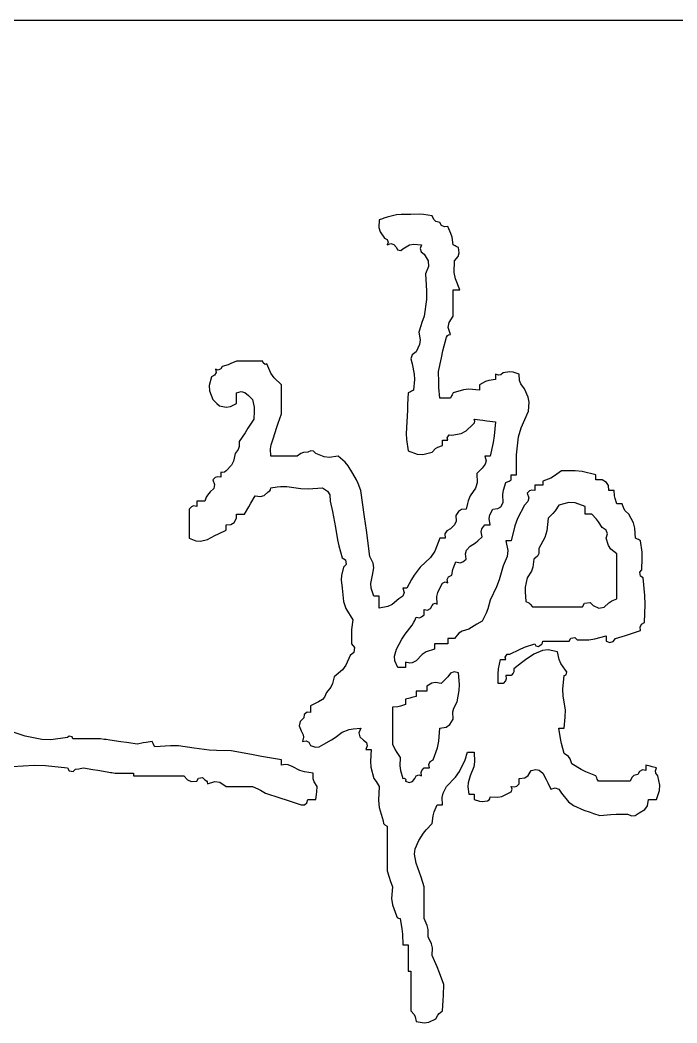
# Model space of a CAD drawing. Extents: x -737978 to 768813, y -372247 to 1140308.
# Drawn here: x -357048.1 to -356734.2, y -328750.2 to -328271.2 of the extents above; entities that cross this region are included whole.
import ezdxf

# ---------------------------------------------------------------- set-up
doc = ezdxf.new("R2010")
doc.units = 0
doc.header["$LTSCALE"] = 1000
doc.header["$MEASUREMENT"] = 0
doc.layers.get('0').update_dxf_attribs({"linetype": 'CONTINUOUS'})
doc.layers.add('PUB_TITLE', color=4, linetype='CONTINUOUS')

# ---------------------------------------------------------------- blocks, each defined once
blk = doc.blocks.new('黄履优')
for p, q in [((1.238931, 0.601629), (1.236931, 0.600962)), ((1.239932, 0.601962), (1.238931, 0.601629)), ((1.241932, 0.602629), (1.239932, 0.601962)), ((1.247807, 0.604022), (1.241932, 0.602629)), ((1.250897, 0.604366), (1.247807, 0.604022)), ((1.256935, 0.604296), (1.250897, 0.604366)), ((1.262275, 0.60452), (1.256935, 0.604296)), ((1.265001, 0.60435), (1.262275, 0.60452)), ((1.270271, 0.603462), (1.265001, 0.60435)), ((1.271333, 0.601085), (1.270271, 0.603462)), ((1.236931, 0.600962), (1.236727, 0.596112)), ((1.236727, 0.596112), (1.23753, 0.593303)), ((1.272742, 0.59991), (1.271333, 0.601085)), ((1.275272, 0.599295), (1.272742, 0.59991)), ((1.276289, 0.597302), (1.275272, 0.599295)), ((1.27807, 0.596412), (1.276289, 0.597302)), ((1.280274, 0.596794), (1.27807, 0.596412)), ((1.282217, 0.592346), (1.280274, 0.596794)), ((1.23753, 0.593303), (1.240265, 0.589293)), ((1.240265, 0.589293), (1.241892, 0.588534)), ((1.282907, 0.589929), (1.282217, 0.592346)), ((1.283608, 0.585125), (1.282907, 0.589929)), ((1.241892, 0.588534), (1.242587, 0.586797)), ((1.242587, 0.586797), (1.241932, 0.585125)), ((1.241932, 0.585125), (1.244223, 0.585928)), ((1.244223, 0.585928), (1.246246, 0.58535)), ((1.246246, 0.58535), (1.247767, 0.583458)), ((1.247767, 0.583458), (1.248542, 0.581945)), ((1.250637, 0.581526), (1.251934, 0.582624)), ((1.251934, 0.582624), (1.256057, 0.58503)), ((1.256057, 0.58503), (1.258856, 0.58563)), ((1.258856, 0.58563), (1.263603, 0.585125)), ((1.263603, 0.585125), (1.2628, 0.582834)), ((1.2628, 0.582834), (1.263379, 0.580811)), ((1.284941, 0.584458), (1.283608, 0.585125)), ((1.285608, 0.584125), (1.284941, 0.584458)), ((1.286942, 0.583458), (1.285608, 0.584125)), ((1.287417, 0.58001), (1.286942, 0.583458)), ((1.248542, 0.581945), (1.250637, 0.581526)), ((1.263379, 0.580811), (1.26527, 0.57929)), ((1.26527, 0.57929), (1.26786, 0.574999)), ((1.284441, 0.575123), (1.286736, 0.57774)), ((1.286736, 0.57774), (1.287417, 0.58001)), ((1.2681, 0.571385), (1.266104, 0.566788)), ((1.26786, 0.574999), (1.2681, 0.571385)), ((1.284343, 0.567668), (1.284441, 0.575123)), ((1.266104, 0.566788), (1.266893, 0.556143)), ((1.285059, 0.563728), (1.284343, 0.567668)), ((1.287775, 0.556786), (1.285059, 0.563728)), ((1.266722, 0.55069), (1.26527, 0.540115)), ((1.266893, 0.556143), (1.266722, 0.55069)), ((1.283608, 0.550118), (1.283608, 0.556786)), ((1.283608, 0.556786), (1.285275, 0.556786)), ((1.285275, 0.556786), (1.286108, 0.556786)), ((1.286108, 0.556786), (1.287775, 0.556786)), ((1.283608, 0.546783), (1.283608, 0.550118)), ((1.283608, 0.540115), (1.283608, 0.546783)), ((1.26527, 0.540115), (1.263937, 0.536115)), ((1.281016, 0.536176), (1.283608, 0.540115)), ((1.26327, 0.534114), (1.261936, 0.530113)), ((1.263937, 0.536115), (1.26327, 0.534114)), ((1.280556, 0.532953), (1.281016, 0.536176)), ((1.281941, 0.528446), (1.280556, 0.532953)), ((1.261936, 0.530113), (1.262877, 0.525156)), ((1.27717, 0.518177), (1.27944, 0.526779)), ((1.27944, 0.526779), (1.280047, 0.527817)), ((1.280047, 0.527817), (1.280749, 0.528285)), ((1.280749, 0.528285), (1.281941, 0.528446)), ((1.262476, 0.522148), (1.260269, 0.517611)), ((1.262877, 0.525156), (1.262476, 0.522148)), ((1.257757, 0.515689), (1.256912, 0.513154)), ((1.256912, 0.513154), (1.257769, 0.510109)), ((1.260269, 0.517611), (1.257757, 0.515689)), ((1.274439, 0.505108), (1.276168, 0.513835)), ((1.276168, 0.513835), (1.27717, 0.518177)), ((1.135247, 0.50612), (1.133576, 0.506775)), ((1.133576, 0.506775), (1.133958, 0.504571)), ((1.136984, 0.506815), (1.135247, 0.50612)), ((1.137743, 0.508442), (1.136984, 0.506815)), ((1.1415, 0.509498), (1.137743, 0.508442)), ((1.143354, 0.510172), (1.1415, 0.509498)), ((1.146912, 0.511776), (1.143354, 0.510172)), ((1.15358, 0.511776), (1.146912, 0.511776)), ((1.156914, 0.511776), (1.15358, 0.511776)), ((1.163582, 0.511776), (1.156914, 0.511776)), ((1.163608, 0.510574), (1.163582, 0.511776)), ((1.164963, 0.50967), (1.163608, 0.510574)), ((1.166082, 0.510109), (1.164963, 0.50967)), ((1.168632, 0.504159), (1.166082, 0.510109)), ((1.257769, 0.510109), (1.259094, 0.503565)), ((1.131075, 0.501774), (1.129707, 0.496263)), ((1.133067, 0.50279), (1.131075, 0.501774)), ((1.133958, 0.504571), (1.133067, 0.50279)), ((1.170609, 0.501284), (1.168632, 0.504159)), ((1.175251, 0.496773), (1.170609, 0.501284)), ((1.259268, 0.500082), (1.258602, 0.493439)), ((1.259094, 0.503565), (1.259268, 0.500082)), ((1.274482, 0.498432), (1.274439, 0.505108)), ((1.31028, 0.500107), (1.306106, 0.499504)), ((1.312219, 0.502847), (1.31028, 0.503441)), ((1.31028, 0.503441), (1.31028, 0.502107)), ((1.31028, 0.502107), (1.31028, 0.50144)), ((1.31028, 0.50144), (1.31028, 0.500107)), ((1.313639, 0.503084), (1.312219, 0.502847)), ((1.315281, 0.504274), (1.313639, 0.503084)), ((1.319245, 0.504913), (1.315281, 0.504274)), ((1.32148, 0.504726), (1.319245, 0.504913)), ((1.325283, 0.503441), (1.32148, 0.504726)), ((1.325525, 0.499546), (1.325283, 0.503441)), ((1.129707, 0.496263), (1.129904, 0.492916)), ((1.175251, 0.489438), (1.175251, 0.496773)), ((1.27465, 0.495085), (1.274482, 0.498432)), ((1.275272, 0.488438), (1.27465, 0.495085)), ((1.293598, 0.493973), (1.29005, 0.493618)), ((1.300278, 0.493439), (1.293598, 0.493973)), ((1.303979, 0.498795), (1.300278, 0.496773)), ((1.300278, 0.496773), (1.300278, 0.495439)), ((1.300278, 0.495439), (1.300278, 0.494772)), ((1.300278, 0.494772), (1.300278, 0.493439)), ((1.306106, 0.499504), (1.303979, 0.498795)), ((1.326301, 0.497413), (1.325525, 0.499546)), ((1.328617, 0.494272), (1.326301, 0.497413)), ((1.331023, 0.489044), (1.328617, 0.494272)), ((1.129904, 0.492916), (1.131909, 0.487604)), ((1.131909, 0.487604), (1.133576, 0.485937)), ((1.146912, 0.491772), (1.149893, 0.49252)), ((1.146912, 0.489105), (1.146912, 0.491772)), ((1.146912, 0.487771), (1.146912, 0.489105)), ((1.146912, 0.485104), (1.146912, 0.487771)), ((1.149893, 0.49252), (1.15203, 0.492046)), ((1.15203, 0.492046), (1.154413, 0.490105)), ((1.154413, 0.490105), (1.155414, 0.489105)), ((1.155414, 0.489105), (1.155914, 0.488604)), ((1.155914, 0.488604), (1.156914, 0.487604)), ((1.156914, 0.487604), (1.157906, 0.482691)), ((1.175251, 0.48577), (1.175251, 0.489438)), ((1.255268, 0.491772), (1.25488, 0.48444)), ((1.256602, 0.492439), (1.255268, 0.491772)), ((1.257269, 0.492772), (1.256602, 0.492439)), ((1.258602, 0.493439), (1.257269, 0.492772)), ((1.27794, 0.488438), (1.275272, 0.488438)), ((1.279273, 0.488438), (1.27794, 0.488438)), ((1.281941, 0.488438), (1.279273, 0.488438)), ((1.282607, 0.489771), (1.281941, 0.488438)), ((1.282941, 0.490438), (1.282607, 0.489771)), ((1.283608, 0.491772), (1.282941, 0.490438)), ((1.29005, 0.493618), (1.283608, 0.491772)), ((1.331589, 0.485839), (1.331023, 0.489044)), ((1.133576, 0.485937), (1.134409, 0.485104)), ((1.134409, 0.485104), (1.136076, 0.483437)), ((1.136076, 0.483437), (1.140405, 0.482738)), ((1.140405, 0.482738), (1.142993, 0.483136)), ((1.142993, 0.483136), (1.146912, 0.485104)), ((1.157906, 0.482691), (1.158079, 0.480103)), ((1.175251, 0.478436), (1.175251, 0.48577)), ((1.25488, 0.48444), (1.254714, 0.480772)), ((1.331118, 0.480103), (1.331589, 0.485839)), ((1.157747, 0.475102), (1.154079, 0.469434)), ((1.158079, 0.480103), (1.157747, 0.475102)), ((1.173065, 0.472499), (1.175251, 0.478436)), ((1.254714, 0.480772), (1.254435, 0.473434)), ((1.297259, 0.473764), (1.296944, 0.475102)), ((1.296944, 0.475102), (1.302278, 0.474435)), ((1.326493, 0.469678), (1.331118, 0.480103)), ((1.154079, 0.469434), (1.152245, 0.4666)), ((1.17025, 0.463432), (1.172063, 0.469493)), ((1.172063, 0.469493), (1.173065, 0.472499)), ((1.254435, 0.473434), (1.253987, 0.466106)), ((1.291761, 0.467686), (1.29611, 0.471767)), ((1.29611, 0.471767), (1.297018, 0.4728)), ((1.297018, 0.4728), (1.297259, 0.473764)), ((1.302278, 0.474435), (1.304945, 0.474101)), ((1.304945, 0.474101), (1.31028, 0.473434)), ((1.31028, 0.473434), (1.309597, 0.464691)), ((1.324924, 0.463926), (1.326493, 0.469678)), ((1.152245, 0.4666), (1.148579, 0.460932)), ((1.168758, 0.458959), (1.17025, 0.463432)), ((1.253987, 0.466106), (1.254157, 0.462355)), ((1.254157, 0.462355), (1.255268, 0.455097)), ((1.279755, 0.46335), (1.281108, 0.465154)), ((1.280274, 0.461765), (1.279755, 0.46335)), ((1.281108, 0.465154), (1.282774, 0.465099)), ((1.282774, 0.465099), (1.288649, 0.46613)), ((1.288649, 0.46613), (1.291761, 0.467686)), ((1.309597, 0.464691), (1.308922, 0.460308)), ((1.323616, 0.452597), (1.324924, 0.463926)), ((1.147977, 0.45596), (1.146078, 0.45343)), ((1.14858, 0.457769), (1.147977, 0.45596)), ((1.148579, 0.460932), (1.14858, 0.457769)), ((1.168403, 0.456475), (1.168758, 0.458959)), ((1.168583, 0.451763), (1.168403, 0.456475)), ((1.270271, 0.454264), (1.272466, 0.456517)), ((1.272466, 0.456517), (1.273953, 0.457446)), ((1.273953, 0.457446), (1.27694, 0.458431)), ((1.27694, 0.460432), (1.27694, 0.461765)), ((1.27694, 0.461765), (1.278273, 0.461765)), ((1.27694, 0.459765), (1.27694, 0.460432)), ((1.27694, 0.458431), (1.27694, 0.459765)), ((1.278273, 0.461765), (1.27894, 0.461765)), ((1.27894, 0.461765), (1.280274, 0.461765)), ((1.308922, 0.460308), (1.306946, 0.451763)), ((1.146078, 0.45343), (1.145055, 0.448615)), ((1.175251, 0.451763), (1.168583, 0.451763)), ((1.178585, 0.451763), (1.175251, 0.451763)), ((1.185253, 0.451763), (1.178585, 0.451763)), ((1.187489, 0.453528), (1.185253, 0.451763)), ((1.189076, 0.454124), (1.187489, 0.453528)), ((1.191921, 0.454264), (1.189076, 0.454124)), ((1.193747, 0.455148), (1.191921, 0.454264)), ((1.195483, 0.454858), (1.193747, 0.455148)), ((1.196922, 0.45343), (1.195483, 0.454858)), ((1.20221, 0.451282), (1.196922, 0.45343)), ((1.205451, 0.450901), (1.20221, 0.451282)), ((1.211092, 0.451763), (1.205451, 0.450901)), ((1.21536, 0.448018), (1.211092, 0.451763)), ((1.255268, 0.455097), (1.260879, 0.452943)), ((1.260879, 0.452943), (1.264456, 0.452744)), ((1.264456, 0.452744), (1.270271, 0.454264)), ((1.304945, 0.451763), (1.303612, 0.451763)), ((1.303612, 0.451763), (1.304361, 0.448782)), ((1.305612, 0.451763), (1.304945, 0.451763)), ((1.306946, 0.451763), (1.305612, 0.451763)), ((1.323616, 0.447596), (1.323616, 0.452597)), ((1.1437, 0.4461), (1.140244, 0.442595)), ((1.145055, 0.448615), (1.1437, 0.4461)), ((1.217274, 0.445756), (1.21536, 0.448018)), ((1.220261, 0.440928), (1.217274, 0.445756)), ((1.301945, 0.444262), (1.300611, 0.442928)), ((1.303886, 0.446645), (1.301945, 0.444262)), ((1.304361, 0.448782), (1.303886, 0.446645)), ((1.323616, 0.445095), (1.323616, 0.447596)), ((1.323616, 0.440094), (1.323616, 0.445095)), ((1.133442, 0.438208), (1.131909, 0.43676)), ((1.131909, 0.43676), (1.133, 0.433887)), ((1.134814, 0.438665), (1.133442, 0.438208)), ((1.13691, 0.438427), (1.134814, 0.438665)), ((1.138248, 0.441446), (1.13691, 0.441761)), ((1.13691, 0.441761), (1.13691, 0.440427)), ((1.13691, 0.440427), (1.13691, 0.439761)), ((1.13691, 0.439761), (1.13691, 0.438427)), ((1.139211, 0.441687), (1.138248, 0.441446)), ((1.140244, 0.442595), (1.139211, 0.441687)), ((1.22271, 0.43683), (1.220261, 0.440928)), ((1.223733, 0.434614), (1.22271, 0.43683)), ((1.299944, 0.442261), (1.298611, 0.440928)), ((1.298611, 0.440928), (1.298761, 0.435022)), ((1.300611, 0.442928), (1.299944, 0.442261)), ((1.318948, 0.436093), (1.320282, 0.43676)), ((1.320282, 0.43876), (1.320282, 0.440094)), ((1.320282, 0.440094), (1.321616, 0.440094)), ((1.320282, 0.438094), (1.320282, 0.43876)), ((1.320282, 0.43676), (1.320282, 0.438094)), ((1.321616, 0.440094), (1.322283, 0.440094)), ((1.322283, 0.440094), (1.323616, 0.440094)), ((1.345273, 0.437935), (1.340286, 0.435926)), ((1.347693, 0.439318), (1.345273, 0.437935)), ((1.351956, 0.442595), (1.347693, 0.439318)), ((1.360682, 0.442621), (1.351956, 0.442595)), ((1.365136, 0.442107), (1.360682, 0.442621)), ((1.373627, 0.440094), (1.365136, 0.442107)), ((1.373627, 0.43876), (1.373627, 0.440094)), ((1.373627, 0.438094), (1.373627, 0.43876)), ((1.373627, 0.43676), (1.373627, 0.438094)), ((1.375294, 0.43676), (1.373627, 0.43676)), ((1.376127, 0.43676), (1.375294, 0.43676)), ((1.377794, 0.43676), (1.376127, 0.43676)), ((1.380486, 0.435133), (1.377794, 0.43676)), ((1.132447, 0.431399), (1.130241, 0.429258)), ((1.133, 0.433887), (1.132447, 0.431399)), ((1.167954, 0.429865), (1.168422, 0.430568)), ((1.168422, 0.430568), (1.168583, 0.431759)), ((1.168583, 0.431759), (1.172527, 0.43251)), ((1.172527, 0.43251), (1.174571, 0.43268)), ((1.174571, 0.43268), (1.178585, 0.432592)), ((1.178585, 0.432592), (1.1875, 0.4313)), ((1.1875, 0.4313), (1.192104, 0.431129)), ((1.192104, 0.431129), (1.20109, 0.431759)), ((1.20109, 0.431759), (1.204335, 0.429617)), ((1.225262, 0.430092), (1.223733, 0.434614)), ((1.297767, 0.431642), (1.294443, 0.426758)), ((1.298761, 0.435022), (1.297767, 0.431642)), ((1.315391, 0.430294), (1.316948, 0.435093)), ((1.316948, 0.435093), (1.318282, 0.43576)), ((1.318282, 0.43576), (1.318948, 0.436093)), ((1.337286, 0.433426), (1.335285, 0.433426)), ((1.335285, 0.433426), (1.335285, 0.432092)), ((1.335285, 0.432092), (1.335285, 0.431426)), ((1.335285, 0.431426), (1.335285, 0.430092)), ((1.338286, 0.433426), (1.337286, 0.433426)), ((1.340286, 0.433426), (1.338286, 0.433426)), ((1.340286, 0.435926), (1.340286, 0.434926)), ((1.340286, 0.434926), (1.340286, 0.434426)), ((1.340286, 0.434426), (1.340286, 0.433426)), ((1.381679, 0.433224), (1.380486, 0.435133)), ((1.381962, 0.430092), (1.381679, 0.433224)), ((1.127798, 0.42596), (1.126907, 0.423424)), ((1.128508, 0.427204), (1.127798, 0.42596)), ((1.130241, 0.429258), (1.128508, 0.427204)), ((1.155914, 0.42209), (1.158581, 0.426758)), ((1.158581, 0.426758), (1.162029, 0.426283)), ((1.162029, 0.426283), (1.164299, 0.426963)), ((1.164299, 0.426963), (1.166916, 0.429258)), ((1.166916, 0.429258), (1.167954, 0.429865)), ((1.204335, 0.429617), (1.205729, 0.427295)), ((1.205729, 0.427295), (1.206091, 0.423424)), ((1.227713, 0.413439), (1.225262, 0.430092)), ((1.294443, 0.426758), (1.293094, 0.423549)), ((1.315036, 0.42763), (1.315391, 0.430294)), ((1.315281, 0.42259), (1.315036, 0.42763)), ((1.331818, 0.429872), (1.330284, 0.428425)), ((1.330284, 0.428425), (1.331376, 0.425551)), ((1.331376, 0.425551), (1.330823, 0.423064)), ((1.33319, 0.43033), (1.331818, 0.429872)), ((1.335285, 0.430092), (1.33319, 0.43033)), ((1.383296, 0.430092), (1.381962, 0.430092)), ((1.383962, 0.430092), (1.383296, 0.430092)), ((1.385296, 0.430092), (1.383962, 0.430092)), ((1.385564, 0.426702), (1.385296, 0.430092)), ((1.385907, 0.424989), (1.385564, 0.426702)), ((1.386963, 0.421757), (1.385907, 0.424989)), ((1.118439, 0.41987), (1.116905, 0.418423)), ((1.116905, 0.418423), (1.116905, 0.411088)), ((1.119811, 0.420328), (1.118439, 0.41987)), ((1.121906, 0.42009), (1.119811, 0.420328)), ((1.123907, 0.423424), (1.121906, 0.423424)), ((1.121906, 0.423424), (1.121906, 0.42209)), ((1.121906, 0.42209), (1.121906, 0.421423)), ((1.121906, 0.421423), (1.121906, 0.42009)), ((1.124907, 0.423424), (1.123907, 0.423424)), ((1.126907, 0.423424), (1.124907, 0.423424)), ((1.151913, 0.415089), (1.15458, 0.419756)), ((1.15458, 0.419756), (1.155914, 0.42209)), ((1.206091, 0.423424), (1.207425, 0.416756)), ((1.28881, 0.41814), (1.286902, 0.416947)), ((1.291943, 0.418423), (1.28881, 0.41814)), ((1.292582, 0.421844), (1.291943, 0.418423)), ((1.293094, 0.423549), (1.292582, 0.421844)), ((1.306728, 0.414831), (1.308613, 0.418423)), ((1.308613, 0.418423), (1.311746, 0.418706)), ((1.311746, 0.418706), (1.313654, 0.419898)), ((1.313654, 0.419898), (1.315281, 0.42259)), ((1.328617, 0.420923), (1.324238, 0.412381)), ((1.330823, 0.423064), (1.328617, 0.420923)), ((1.350289, 0.420923), (1.347994, 0.417323)), ((1.35675, 0.422605), (1.350289, 0.420923)), ((1.360697, 0.422407), (1.35675, 0.422605)), ((1.366959, 0.42009), (1.360697, 0.422407)), ((1.366959, 0.418089), (1.366959, 0.42009)), ((1.366959, 0.417089), (1.366959, 0.418089)), ((1.388297, 0.421757), (1.386963, 0.421757)), ((1.388963, 0.421757), (1.388297, 0.421757)), ((1.390297, 0.421757), (1.388963, 0.421757)), ((1.391283, 0.41877), (1.390297, 0.421757)), ((1.392212, 0.417284), (1.391283, 0.41877)), ((1.145285, 0.409896), (1.146912, 0.412588)), ((1.146912, 0.414088), (1.146912, 0.415089)), ((1.146912, 0.415089), (1.148912, 0.415089)), ((1.146912, 0.413588), (1.146912, 0.414088)), ((1.146912, 0.412588), (1.146912, 0.413588)), ((1.148912, 0.415089), (1.149912, 0.415089)), ((1.149912, 0.415089), (1.151913, 0.415089)), ((1.207425, 0.416756), (1.208091, 0.413422)), ((1.208091, 0.413422), (1.209425, 0.406754)), ((1.22888, 0.405103), (1.227713, 0.413439)), ((1.286902, 0.416947), (1.285275, 0.414255)), ((1.285275, 0.414255), (1.285492, 0.410671)), ((1.306328, 0.412429), (1.306728, 0.414831)), ((1.306946, 0.408421), (1.306328, 0.412429)), ((1.324238, 0.412381), (1.322524, 0.407752)), ((1.34362, 0.412588), (1.342824, 0.404612)), ((1.346629, 0.415617), (1.34362, 0.412588)), ((1.347994, 0.417323), (1.346629, 0.415617)), ((1.366959, 0.415089), (1.366959, 0.417089)), ((1.368626, 0.415089), (1.366959, 0.415089)), ((1.369459, 0.415089), (1.368626, 0.415089)), ((1.371126, 0.415089), (1.369459, 0.415089)), ((1.374034, 0.411962), (1.371126, 0.415089)), ((1.375382, 0.410277), (1.374034, 0.411962)), ((1.394465, 0.415089), (1.392212, 0.417284)), ((1.397426, 0.409609), (1.394465, 0.415089)), ((1.116905, 0.411088), (1.116905, 0.40742)), ((1.116905, 0.40742), (1.116905, 0.400085)), ((1.135553, 0.402799), (1.140244, 0.405087)), ((1.140244, 0.408421), (1.143376, 0.408703)), ((1.140244, 0.407087), (1.140244, 0.408421)), ((1.140244, 0.40642), (1.140244, 0.407087)), ((1.140244, 0.405087), (1.140244, 0.40642)), ((1.143376, 0.408703), (1.145285, 0.409896)), ((1.209425, 0.406754), (1.210628, 0.398999)), ((1.231096, 0.388416), (1.22888, 0.405103)), ((1.281941, 0.40592), (1.27954, 0.40471)), ((1.28457, 0.408366), (1.281941, 0.40592)), ((1.285492, 0.410671), (1.28457, 0.408366)), ((1.301286, 0.403921), (1.301743, 0.40598)), ((1.301743, 0.40598), (1.303612, 0.408421)), ((1.303612, 0.408421), (1.304945, 0.408421)), ((1.304945, 0.408421), (1.305612, 0.408421)), ((1.305612, 0.408421), (1.306946, 0.408421)), ((1.322524, 0.407752), (1.320282, 0.398418)), ((1.377794, 0.406754), (1.375382, 0.410277)), ((1.380135, 0.40513), (1.377794, 0.406754)), ((1.380991, 0.402848), (1.380135, 0.40513)), ((1.398343, 0.406307), (1.397426, 0.409609)), ((1.398632, 0.400085), (1.398343, 0.406307)), ((1.116905, 0.400085), (1.121223, 0.39828)), ((1.124044, 0.398078), (1.128574, 0.399252)), ((1.128574, 0.399252), (1.133219, 0.401631)), ((1.133219, 0.401631), (1.135553, 0.402799)), ((1.210628, 0.398999), (1.211468, 0.395137)), ((1.275272, 0.400085), (1.27205, 0.391813)), ((1.276606, 0.400085), (1.275272, 0.400085)), ((1.277273, 0.400085), (1.276606, 0.400085)), ((1.278607, 0.400085), (1.277273, 0.400085)), ((1.27954, 0.40471), (1.278431, 0.402768)), ((1.278431, 0.402768), (1.278607, 0.400085)), ((1.299171, 0.398319), (1.301945, 0.400919)), ((1.301945, 0.400919), (1.301286, 0.403921)), ((1.341568, 0.400485), (1.337786, 0.393417)), ((1.342824, 0.404612), (1.341568, 0.400485)), ((1.380295, 0.400085), (1.380991, 0.402848)), ((1.38164, 0.395469), (1.380295, 0.400085)), ((1.399966, 0.399419), (1.398632, 0.400085)), ((1.400633, 0.399085), (1.399966, 0.399419)), ((1.401966, 0.398418), (1.400633, 0.399085)), ((1.121223, 0.39828), (1.124044, 0.398078)), ((1.211468, 0.395137), (1.213593, 0.387583)), ((1.291467, 0.390198), (1.292148, 0.392467)), ((1.292148, 0.392467), (1.294443, 0.395084)), ((1.294443, 0.395084), (1.297646, 0.397133)), ((1.297646, 0.397133), (1.299171, 0.398319)), ((1.318282, 0.398418), (1.316948, 0.398418)), ((1.316948, 0.398418), (1.318104, 0.392154)), ((1.318948, 0.398418), (1.318282, 0.398418)), ((1.320282, 0.398418), (1.318948, 0.398418)), ((1.337786, 0.393417), (1.337708, 0.390436)), ((1.383219, 0.393101), (1.38164, 0.395469)), ((1.386963, 0.390083), (1.383219, 0.393101)), ((1.40285, 0.391129), (1.401966, 0.398418)), ((1.213593, 0.387583), (1.215661, 0.386451)), ((1.215661, 0.386451), (1.216095, 0.383414)), ((1.233174, 0.384184), (1.231096, 0.388416)), ((1.269293, 0.387769), (1.26277, 0.381748)), ((1.27205, 0.391813), (1.269293, 0.387769)), ((1.289811, 0.385013), (1.291943, 0.386749)), ((1.291943, 0.386749), (1.291467, 0.390198)), ((1.317716, 0.388468), (1.315281, 0.382582)), ((1.318104, 0.392154), (1.317716, 0.388468)), ((1.334452, 0.386749), (1.333949, 0.381818)), ((1.33679, 0.388601), (1.334452, 0.386749)), ((1.337708, 0.390436), (1.33679, 0.388601)), ((1.386963, 0.378748), (1.386963, 0.390083)), ((1.4028, 0.380081), (1.403018, 0.38742)), ((1.403018, 0.38742), (1.40285, 0.391129)), ((1.214426, 0.381748), (1.213131, 0.376563)), ((1.216095, 0.383414), (1.214426, 0.381748)), ((1.232763, 0.376747), (1.233573, 0.381392)), ((1.233573, 0.381392), (1.233174, 0.384184)), ((1.26277, 0.381748), (1.259045, 0.376679)), ((1.282774, 0.376747), (1.283476, 0.380156)), ((1.283476, 0.380156), (1.283984, 0.38185)), ((1.283984, 0.38185), (1.285275, 0.385082)), ((1.285275, 0.385082), (1.287972, 0.384553)), ((1.287972, 0.384553), (1.289811, 0.385013)), ((1.315281, 0.382582), (1.312728, 0.373652)), ((1.333949, 0.381818), (1.333019, 0.379214)), ((1.401418, 0.378596), (1.4028, 0.380081)), ((1.213131, 0.376563), (1.212954, 0.373719)), ((1.212954, 0.373719), (1.213593, 0.368412)), ((1.231661, 0.371517), (1.232763, 0.376747)), ((1.257359, 0.373982), (1.254435, 0.368412)), ((1.259045, 0.376679), (1.257359, 0.373982)), ((1.279891, 0.37395), (1.280782, 0.375731)), ((1.280274, 0.371746), (1.279891, 0.37395)), ((1.280782, 0.375731), (1.282774, 0.376747)), ((1.312728, 0.373652), (1.311034, 0.36925)), ((1.330284, 0.37508), (1.329151, 0.369177)), ((1.333019, 0.379214), (1.330284, 0.37508)), ((1.386963, 0.37308), (1.386963, 0.378748)), ((1.401845, 0.376037), (1.401418, 0.378596)), ((1.403633, 0.37508), (1.401845, 0.376037)), ((1.404642, 0.363784), (1.403633, 0.37508)), ((1.213593, 0.368412), (1.214407, 0.360017)), ((1.231852, 0.368463), (1.231661, 0.371517)), ((1.233597, 0.363411), (1.231852, 0.368463)), ((1.252934, 0.368412), (1.251934, 0.368412)), ((1.251934, 0.368412), (1.25263, 0.36565)), ((1.253434, 0.368412), (1.252934, 0.368412)), ((1.254435, 0.368412), (1.253434, 0.368412)), ((1.273949, 0.365821), (1.276106, 0.370079)), ((1.276106, 0.370079), (1.276865, 0.371706)), ((1.276865, 0.371706), (1.278602, 0.372401)), ((1.278602, 0.372401), (1.280274, 0.371746)), ((1.311034, 0.36925), (1.306946, 0.36091)), ((1.329151, 0.369177), (1.328978, 0.366069)), ((1.386963, 0.361744), (1.386963, 0.37308)), ((1.234931, 0.363411), (1.233597, 0.363411)), ((1.235597, 0.363411), (1.234931, 0.363411)), ((1.236931, 0.363411), (1.235597, 0.363411)), ((1.236931, 0.36041), (1.236931, 0.363411)), ((1.249434, 0.361744), (1.245192, 0.358213)), ((1.251774, 0.363368), (1.249434, 0.361744)), ((1.25263, 0.36565), (1.251774, 0.363368)), ((1.273383, 0.363178), (1.273949, 0.365821)), ((1.273605, 0.35841), (1.273383, 0.363178)), ((1.306946, 0.36091), (1.305587, 0.355378)), ((1.328978, 0.366069), (1.329451, 0.360077)), ((1.383884, 0.360388), (1.384895, 0.360893)), ((1.384895, 0.360893), (1.386963, 0.361744)), ((1.40481, 0.358076), (1.404642, 0.363784)), ((1.214407, 0.360017), (1.215875, 0.355613)), ((1.215875, 0.355613), (1.220261, 0.348408)), ((1.236931, 0.35891), (1.236931, 0.36041)), ((1.236931, 0.355909), (1.236931, 0.35891)), ((1.242362, 0.356892), (1.236931, 0.355909)), ((1.245192, 0.358213), (1.242362, 0.356892)), ((1.26527, 0.353742), (1.26527, 0.355076)), ((1.26527, 0.355076), (1.267474, 0.354693)), ((1.267474, 0.354693), (1.269255, 0.355584)), ((1.269255, 0.355584), (1.270271, 0.357576)), ((1.270271, 0.357576), (1.271147, 0.358636)), ((1.271147, 0.358636), (1.272334, 0.358933)), ((1.272334, 0.358933), (1.273605, 0.35841)), ((1.305587, 0.355378), (1.304559, 0.352636)), ((1.329451, 0.360077), (1.331387, 0.359178)), ((1.331387, 0.359178), (1.332316, 0.358434)), ((1.332316, 0.358434), (1.333618, 0.356743)), ((1.333618, 0.356743), (1.346288, 0.356743)), ((1.346288, 0.356743), (1.352622, 0.356743)), ((1.352622, 0.356743), (1.365292, 0.356743)), ((1.365292, 0.356743), (1.366632, 0.359073)), ((1.366632, 0.359073), (1.370087, 0.359505)), ((1.370087, 0.359505), (1.37196, 0.357576)), ((1.37196, 0.357576), (1.375652, 0.355898)), ((1.375652, 0.355898), (1.379013, 0.356458)), ((1.379013, 0.356458), (1.381962, 0.359243)), ((1.381962, 0.359243), (1.383884, 0.360388)), ((1.404467, 0.346741), (1.40481, 0.358076)), ((1.220261, 0.348408), (1.219556, 0.342439)), ((1.259389, 0.348019), (1.260269, 0.350075)), ((1.260269, 0.350075), (1.262364, 0.349837)), ((1.262364, 0.349837), (1.263737, 0.350294)), ((1.263737, 0.350294), (1.26527, 0.351742)), ((1.26527, 0.353075), (1.26527, 0.353742)), ((1.26527, 0.351742), (1.26527, 0.353075)), ((1.304559, 0.352636), (1.301945, 0.347574)), ((1.219556, 0.342439), (1.219388, 0.339415)), ((1.253333, 0.339386), (1.257769, 0.345074)), ((1.257769, 0.345074), (1.258885, 0.347012)), ((1.258885, 0.347012), (1.259389, 0.348019)), ((1.29361, 0.342573), (1.289411, 0.341447)), ((1.296849, 0.344723), (1.29361, 0.342573)), ((1.298523, 0.345728), (1.296849, 0.344723)), ((1.301945, 0.347574), (1.298523, 0.345728)), ((1.395644, 0.339701), (1.401966, 0.34174)), ((1.401584, 0.343943), (1.402474, 0.345725)), ((1.401966, 0.34174), (1.401584, 0.343943)), ((1.402474, 0.345725), (1.404467, 0.346741)), ((1.219388, 0.339415), (1.219427, 0.333405)), ((1.247767, 0.330071), (1.25131, 0.336353)), ((1.25131, 0.336353), (1.253333, 0.339386)), ((1.281941, 0.336739), (1.280274, 0.336739)), ((1.280274, 0.336739), (1.280274, 0.335405)), ((1.282774, 0.336739), (1.281941, 0.336739)), ((1.284441, 0.336739), (1.282774, 0.336739)), ((1.28724, 0.340065), (1.284441, 0.336739)), ((1.289411, 0.341447), (1.28724, 0.340065)), ((1.356957, 0.335072), (1.357913, 0.33686)), ((1.357913, 0.33686), (1.360473, 0.337286)), ((1.360473, 0.337286), (1.361958, 0.335905)), ((1.361958, 0.335905), (1.36936, 0.335912)), ((1.36936, 0.335912), (1.373161, 0.33643)), ((1.373161, 0.33643), (1.380295, 0.338406)), ((1.380295, 0.338406), (1.380295, 0.337072)), ((1.380295, 0.337072), (1.380295, 0.336405)), ((1.380295, 0.336405), (1.380295, 0.335072)), ((1.384609, 0.334847), (1.38613, 0.336739)), ((1.38613, 0.336739), (1.392476, 0.338701)), ((1.392476, 0.338701), (1.395644, 0.339701)), ((1.219427, 0.333405), (1.221278, 0.331019)), ((1.221278, 0.331019), (1.220923, 0.327824)), ((1.246593, 0.325541), (1.247767, 0.330071)), ((1.271938, 0.330071), (1.26669, 0.32827)), ((1.275272, 0.333405), (1.271938, 0.333405)), ((1.271938, 0.333405), (1.271938, 0.332071)), ((1.271938, 0.332071), (1.271938, 0.331404)), ((1.271938, 0.331404), (1.271938, 0.330071)), ((1.27694, 0.333405), (1.275272, 0.333405)), ((1.280274, 0.333405), (1.27694, 0.333405)), ((1.280274, 0.335405), (1.280274, 0.334738)), ((1.280274, 0.334738), (1.280274, 0.333405)), ((1.319449, 0.326736), (1.325564, 0.329874)), ((1.325564, 0.329874), (1.328767, 0.331223)), ((1.328767, 0.331223), (1.335285, 0.333405)), ((1.335285, 0.333405), (1.335762, 0.332115)), ((1.335762, 0.332115), (1.337592, 0.331658)), ((1.337592, 0.331658), (1.338619, 0.332571)), ((1.338619, 0.332571), (1.339657, 0.333178)), ((1.339657, 0.333178), (1.340126, 0.33388)), ((1.343511, 0.329466), (1.340018, 0.329078)), ((1.340126, 0.33388), (1.340286, 0.335072)), ((1.340286, 0.335072), (1.346954, 0.335072)), ((1.349455, 0.328404), (1.343511, 0.329466)), ((1.346954, 0.335072), (1.350289, 0.335072)), ((1.350289, 0.335072), (1.356957, 0.335072)), ((1.380295, 0.335072), (1.382586, 0.334269)), ((1.382586, 0.334269), (1.384609, 0.334847)), ((1.218594, 0.325903), (1.215876, 0.319814)), ((1.220923, 0.327824), (1.218594, 0.325903)), ((1.246795, 0.322719), (1.246593, 0.325541)), ((1.264087, 0.326596), (1.260269, 0.322569)), ((1.26669, 0.32827), (1.264087, 0.326596)), ((1.312313, 0.317506), (1.313614, 0.323402)), ((1.313614, 0.323402), (1.314948, 0.323402)), ((1.314948, 0.323402), (1.315614, 0.323402)), ((1.315614, 0.323402), (1.316948, 0.323402)), ((1.316429, 0.324987), (1.317782, 0.326791)), ((1.316948, 0.323402), (1.316429, 0.324987)), ((1.317782, 0.326791), (1.319449, 0.326736)), ((1.329337, 0.323229), (1.326832, 0.321391)), ((1.334452, 0.326736), (1.329337, 0.323229)), ((1.340018, 0.329078), (1.334452, 0.326736)), ((1.350444, 0.323422), (1.349455, 0.328404)), ((1.351531, 0.320885), (1.350444, 0.323422)), ((1.213676, 0.31688), (1.208592, 0.312567)), ((1.215876, 0.319814), (1.213676, 0.31688)), ((1.2486, 0.318401), (1.246795, 0.322719)), ((1.250601, 0.318401), (1.2486, 0.318401)), ((1.251601, 0.318401), (1.250601, 0.318401)), ((1.253601, 0.318401), (1.251601, 0.318401)), ((1.256236, 0.321205), (1.253601, 0.321735)), ((1.253601, 0.321735), (1.253601, 0.320402)), ((1.253601, 0.320402), (1.253601, 0.319735)), ((1.253601, 0.319735), (1.253601, 0.318401)), ((1.257846, 0.321406), (1.256236, 0.321205)), ((1.260269, 0.322569), (1.257846, 0.321406)), ((1.311972, 0.314437), (1.312313, 0.317506)), ((1.321949, 0.317568), (1.321833, 0.315776)), ((1.326832, 0.321391), (1.321949, 0.317568)), ((1.354456, 0.316734), (1.351531, 0.320885)), ((1.355369, 0.315707), (1.354456, 0.316734)), ((1.208592, 0.312567), (1.207411, 0.308252)), ((1.278607, 0.3109), (1.277773, 0.310066)), ((1.280274, 0.312567), (1.278607, 0.3109)), ((1.281897, 0.314907), (1.280274, 0.312567)), ((1.284179, 0.315763), (1.281897, 0.314907)), ((1.286942, 0.315067), (1.284179, 0.315763)), ((1.287601, 0.307755), (1.286942, 0.315067)), ((1.311947, 0.308399), (1.311972, 0.314437)), ((1.317186, 0.311305), (1.316729, 0.309933)), ((1.318282, 0.3134), (1.316948, 0.3134)), ((1.316948, 0.3134), (1.317186, 0.311305)), ((1.318948, 0.3134), (1.318282, 0.3134)), ((1.320282, 0.3134), (1.318948, 0.3134)), ((1.321434, 0.314778), (1.320282, 0.3134)), ((1.321833, 0.315776), (1.321434, 0.314778)), ((1.35293, 0.304753), (1.353623, 0.3134)), ((1.353623, 0.3134), (1.354912, 0.313877)), ((1.354912, 0.313877), (1.355369, 0.315707)), ((1.206334, 0.306097), (1.203591, 0.302565)), ((1.207411, 0.308252), (1.206334, 0.306097)), ((1.270202, 0.308531), (1.266937, 0.306732)), ((1.266937, 0.306732), (1.266937, 0.305399)), ((1.266937, 0.305399), (1.266937, 0.304732)), ((1.266937, 0.304732), (1.266937, 0.303398)), ((1.272417, 0.308934), (1.270202, 0.308531)), ((1.276106, 0.308399), (1.272417, 0.308934)), ((1.277773, 0.310066), (1.276106, 0.308399)), ((1.286108, 0.29673), (1.287428, 0.303953)), ((1.287428, 0.303953), (1.287601, 0.307755)), ((1.313281, 0.308399), (1.311947, 0.308399)), ((1.313947, 0.308399), (1.313281, 0.308399)), ((1.315281, 0.308399), (1.313947, 0.308399)), ((1.316729, 0.309933), (1.315281, 0.308399)), ((1.353101, 0.300297), (1.35293, 0.304753)), ((1.201216, 0.298327), (1.198589, 0.29673)), ((1.202414, 0.299725), (1.201216, 0.298327)), ((1.203591, 0.302565), (1.202414, 0.299725)), ((1.256268, 0.299064), (1.253601, 0.298397)), ((1.253601, 0.298397), (1.253601, 0.297063)), ((1.257602, 0.299397), (1.256268, 0.299064)), ((1.260269, 0.300064), (1.257602, 0.299397)), ((1.262937, 0.303398), (1.260269, 0.303398)), ((1.260269, 0.303398), (1.260269, 0.302065)), ((1.260269, 0.302065), (1.260269, 0.301398)), ((1.260269, 0.301398), (1.260269, 0.300064)), ((1.26427, 0.303398), (1.262937, 0.303398)), ((1.266937, 0.303398), (1.26427, 0.303398)), ((1.354456, 0.291729), (1.353101, 0.300297)), ((1.195589, 0.29523), (1.193588, 0.29423)), ((1.193588, 0.29423), (1.193588, 0.292563)), ((1.193588, 0.292563), (1.193588, 0.291729)), ((1.193588, 0.291729), (1.193588, 0.290062)), ((1.196589, 0.29573), (1.195589, 0.29523)), ((1.198589, 0.29673), (1.196589, 0.29573)), ((1.248656, 0.293664), (1.245266, 0.293396)), ((1.245266, 0.293396), (1.245266, 0.284061)), ((1.250369, 0.294007), (1.248656, 0.293664)), ((1.253601, 0.295063), (1.250369, 0.294007)), ((1.253601, 0.297063), (1.253601, 0.296397)), ((1.253601, 0.296397), (1.253601, 0.295063)), ((1.283485, 0.290341), (1.28405, 0.292787)), ((1.28405, 0.292787), (1.286108, 0.29673)), ((1.354344, 0.287051), (1.354456, 0.291729)), ((1.189421, 0.286728), (1.186989, 0.284351)), ((1.189641, 0.288851), (1.189421, 0.286728)), ((1.191468, 0.290313), (1.189641, 0.288851)), ((1.193588, 0.290062), (1.191468, 0.290313)), ((1.281589, 0.282361), (1.283608, 0.285894)), ((1.283608, 0.285894), (1.283485, 0.290341)), ((1.354176, 0.284707), (1.354344, 0.287051)), ((1.186989, 0.284351), (1.186424, 0.281522)), ((1.186424, 0.281522), (1.187754, 0.278393)), ((1.213593, 0.277559), (1.21806, 0.27924)), ((1.21806, 0.27924), (1.220497, 0.279763)), ((1.220497, 0.279763), (1.225262, 0.28006)), ((1.225262, 0.28006), (1.22417, 0.277186)), ((1.245266, 0.284061), (1.245266, 0.279393)), ((1.245266, 0.279393), (1.245266, 0.270058)), ((1.274575, 0.271916), (1.275272, 0.28006)), ((1.275272, 0.28006), (1.279284, 0.280748)), ((1.279284, 0.280748), (1.281589, 0.282361)), ((1.351428, 0.273687), (1.350289, 0.28006)), ((1.350289, 0.28006), (1.351622, 0.28006)), ((1.351622, 0.28006), (1.352289, 0.28006)), ((1.352289, 0.28006), (1.353623, 0.28006)), ((1.353623, 0.28006), (1.354176, 0.284707)), ((1.01355, 0.275059), (1.003954, 0.278335)), ((1.024014, 0.272953), (1.01355, 0.275059)), ((1.029647, 0.272777), (1.024014, 0.272953)), ((1.040222, 0.274225), (1.029647, 0.272777)), ((1.04125, 0.275138), (1.040222, 0.274225)), ((1.043079, 0.274681), (1.04125, 0.275138)), ((1.043556, 0.273392), (1.043079, 0.274681)), ((1.050558, 0.273392), (1.043556, 0.273392)), ((1.054059, 0.273392), (1.050558, 0.273392)), ((1.06106, 0.273392), (1.054059, 0.273392)), ((1.063394, 0.273058), (1.06106, 0.273392)), ((1.064561, 0.272892), (1.063394, 0.273058)), ((1.066895, 0.272558), (1.064561, 0.272892)), ((1.073896, 0.271558), (1.066895, 0.272558)), ((1.187754, 0.278393), (1.188917, 0.275969)), ((1.189118, 0.27436), (1.188587, 0.271725)), ((1.188917, 0.275969), (1.189118, 0.27436)), ((1.201923, 0.270058), (1.206761, 0.272777)), ((1.206761, 0.272777), (1.209111, 0.274288)), ((1.209111, 0.274288), (1.213593, 0.277559)), ((1.22417, 0.277186), (1.224723, 0.274699)), ((1.224723, 0.274699), (1.226929, 0.272558)), ((1.226929, 0.272558), (1.228821, 0.271038)), ((1.352096, 0.270514), (1.351428, 0.273687)), ((1.077397, 0.271058), (1.073896, 0.271558)), ((1.084398, 0.270058), (1.077397, 0.271058)), ((1.088044, 0.270836), (1.084398, 0.270058)), ((1.089881, 0.27117), (1.088044, 0.270836)), ((1.093567, 0.271725), (1.089881, 0.27117)), ((1.094234, 0.270391), (1.093567, 0.271725)), ((1.094567, 0.269724), (1.094234, 0.270391)), ((1.095234, 0.268391), (1.094567, 0.269724)), ((1.105217, 0.26909), (1.095234, 0.268391)), ((1.110325, 0.26892), (1.105217, 0.26909)), ((1.120239, 0.267557), (1.110325, 0.26892)), ((1.129516, 0.266318), (1.120239, 0.267557)), ((1.134219, 0.265982), (1.129516, 0.266318)), ((1.143578, 0.26589), (1.134219, 0.265982)), ((1.156231, 0.263472), (1.143578, 0.26589)), ((1.188587, 0.271725), (1.190791, 0.272107)), ((1.190791, 0.272107), (1.192572, 0.271217)), ((1.192572, 0.271217), (1.193588, 0.269224)), ((1.193588, 0.269224), (1.196755, 0.268129)), ((1.196755, 0.268129), (1.199036, 0.268357)), ((1.199036, 0.268357), (1.201923, 0.270058)), ((1.229399, 0.269014), (1.228596, 0.266724)), ((1.228596, 0.266724), (1.229929, 0.266724)), ((1.228821, 0.271038), (1.229399, 0.269014)), ((1.229929, 0.266724), (1.230596, 0.266724)), ((1.230596, 0.266724), (1.23193, 0.266724)), ((1.23193, 0.266724), (1.231365, 0.25938)), ((1.245266, 0.270058), (1.246961, 0.266558)), ((1.246961, 0.266558), (1.247977, 0.264865)), ((1.271105, 0.260056), (1.273717, 0.2678)), ((1.273717, 0.2678), (1.274575, 0.271916)), ((1.353623, 0.264223), (1.352096, 0.270514)), ((1.162566, 0.262304), (1.156231, 0.263472)), ((1.175251, 0.260056), (1.162566, 0.262304)), ((1.175251, 0.258722), (1.175251, 0.260056)), ((1.247977, 0.264865), (1.250267, 0.261723)), ((1.250267, 0.261723), (1.24996, 0.256355)), ((1.269113, 0.259039), (1.271105, 0.260056)), ((1.287603, 0.25271), (1.291109, 0.260056)), ((1.291109, 0.260056), (1.291776, 0.262056)), ((1.291776, 0.262056), (1.292109, 0.263056)), ((1.292109, 0.263056), (1.292776, 0.265057)), ((1.292776, 0.265057), (1.294443, 0.265057)), ((1.294443, 0.265057), (1.295277, 0.265057)), ((1.295277, 0.265057), (1.296944, 0.265057)), ((1.296944, 0.265057), (1.297132, 0.258975)), ((1.35636, 0.262321), (1.353623, 0.264223)), ((1.357564, 0.260716), (1.35636, 0.262321)), ((1.358624, 0.257555), (1.357564, 0.260716)), ((1.005215, 0.255888), (1.019191, 0.256812)), ((1.019191, 0.256812), (1.026306, 0.256643)), ((1.026306, 0.256643), (1.040222, 0.255054)), ((1.040222, 0.255054), (1.041179, 0.253266)), ((1.041179, 0.253266), (1.043738, 0.25284)), ((1.043738, 0.25284), (1.045223, 0.254221)), ((1.045223, 0.254221), (1.047224, 0.254554)), ((1.047224, 0.254554), (1.048224, 0.254721)), ((1.048224, 0.254721), (1.050224, 0.255054)), ((1.050224, 0.255054), (1.056226, 0.254054)), ((1.056226, 0.254054), (1.059226, 0.253554)), ((1.059226, 0.253554), (1.065228, 0.252554)), ((1.175251, 0.258055), (1.175251, 0.258722)), ((1.175251, 0.256722), (1.175251, 0.258055)), ((1.177886, 0.257252), (1.175251, 0.256722)), ((1.179496, 0.257051), (1.177886, 0.257252)), ((1.181919, 0.255888), (1.179496, 0.257051)), ((1.186903, 0.253358), (1.181919, 0.255888)), ((1.189718, 0.252478), (1.186903, 0.253358)), ((1.231365, 0.25938), (1.231717, 0.255508)), ((1.231717, 0.255508), (1.233597, 0.248386)), ((1.24996, 0.256355), (1.250315, 0.253513)), ((1.250315, 0.253513), (1.251934, 0.248386)), ((1.263365, 0.252149), (1.263823, 0.253521)), ((1.263823, 0.253521), (1.26527, 0.255054)), ((1.26527, 0.255054), (1.266604, 0.255054)), ((1.266604, 0.255054), (1.267271, 0.255054)), ((1.267271, 0.255054), (1.268604, 0.255054)), ((1.268222, 0.257258), (1.269113, 0.259039)), ((1.268604, 0.255054), (1.268222, 0.257258)), ((1.296593, 0.255745), (1.294443, 0.250053)), ((1.297132, 0.258975), (1.296593, 0.255745)), ((1.330965, 0.250274), (1.332785, 0.253387)), ((1.332785, 0.253387), (1.335787, 0.254046)), ((1.335787, 0.254046), (1.337846, 0.253589)), ((1.337846, 0.253589), (1.340286, 0.25172)), ((1.364335, 0.254033), (1.358624, 0.257555)), ((1.367383, 0.252509), (1.364335, 0.254033)), ((1.403097, 0.25377), (1.401315, 0.252879)), ((1.4053, 0.253387), (1.403097, 0.25377)), ((1.407968, 0.256055), (1.4053, 0.256722)), ((1.4053, 0.256722), (1.4053, 0.255388)), ((1.4053, 0.255388), (1.4053, 0.254721)), ((1.4053, 0.254721), (1.4053, 0.253387)), ((1.409301, 0.255721), (1.407968, 0.256055)), ((1.411968, 0.255054), (1.409301, 0.255721)), ((1.411375, 0.253115), (1.411968, 0.255054)), ((1.065228, 0.252554), (1.067228, 0.252221)), ((1.067228, 0.252221), (1.068228, 0.252054)), ((1.068228, 0.252054), (1.070229, 0.25172)), ((1.070229, 0.25172), (1.074896, 0.25172)), ((1.074896, 0.25172), (1.07723, 0.25172)), ((1.07723, 0.25172), (1.081898, 0.25172)), ((1.081898, 0.25172), (1.081898, 0.251054)), ((1.081898, 0.251054), (1.081898, 0.25072)), ((1.081898, 0.25072), (1.081898, 0.250053)), ((1.081898, 0.250053), (1.094567, 0.250053)), ((1.094567, 0.250053), (1.100902, 0.250053)), ((1.100902, 0.250053), (1.113571, 0.250053)), ((1.113571, 0.250053), (1.116025, 0.247432)), ((1.116025, 0.247432), (1.118321, 0.246513)), ((1.121906, 0.246719), (1.122863, 0.248508)), ((1.122863, 0.248508), (1.125423, 0.248934)), ((1.125423, 0.248934), (1.126907, 0.247553)), ((1.126907, 0.247553), (1.127945, 0.246946)), ((1.127945, 0.246946), (1.128414, 0.246244)), ((1.195255, 0.25172), (1.189718, 0.252478)), ((1.195191, 0.24824), (1.195255, 0.25172)), ((1.195786, 0.246255), (1.195191, 0.24824)), ((1.233597, 0.248386), (1.234931, 0.246386)), ((1.251934, 0.248386), (1.252864, 0.248544)), ((1.252864, 0.248544), (1.253759, 0.247649)), ((1.253759, 0.247649), (1.253601, 0.246719)), ((1.257915, 0.246495), (1.259436, 0.248386)), ((1.259436, 0.248386), (1.260195, 0.250014)), ((1.260195, 0.250014), (1.261932, 0.250708)), ((1.261932, 0.250708), (1.263603, 0.250053)), ((1.263603, 0.250053), (1.263365, 0.252149)), ((1.27944, 0.243385), (1.285142, 0.249194)), ((1.285142, 0.249194), (1.287603, 0.25271)), ((1.294443, 0.250053), (1.293139, 0.245559)), ((1.325283, 0.248386), (1.328857, 0.248869)), ((1.325283, 0.247053), (1.325283, 0.248386)), ((1.325283, 0.246386), (1.325283, 0.247053)), ((1.328857, 0.248869), (1.330965, 0.250274)), ((1.340286, 0.25172), (1.342287, 0.24772)), ((1.342287, 0.24772), (1.343287, 0.245719)), ((1.373627, 0.250053), (1.367383, 0.252509)), ((1.374294, 0.24872), (1.373627, 0.250053)), ((1.374627, 0.248053), (1.374294, 0.24872)), ((1.375294, 0.246719), (1.374627, 0.248053)), ((1.39636, 0.249097), (1.395298, 0.246719)), ((1.397769, 0.250271), (1.39636, 0.249097)), ((1.400299, 0.250887), (1.397769, 0.250271)), ((1.401315, 0.252879), (1.400299, 0.250887)), ((1.411611, 0.251695), (1.411375, 0.253115)), ((1.412802, 0.250053), (1.411611, 0.251695)), ((1.414074, 0.244179), (1.412802, 0.250053)), ((1.118321, 0.246513), (1.121906, 0.246719)), ((1.128414, 0.246244), (1.128574, 0.245052)), ((1.128574, 0.245052), (1.133082, 0.246437)), ((1.133082, 0.246437), (1.136305, 0.245977)), ((1.136305, 0.245977), (1.140244, 0.243385)), ((1.140244, 0.243385), (1.146912, 0.243385)), ((1.146912, 0.243385), (1.150246, 0.243385)), ((1.150246, 0.243385), (1.156914, 0.243385)), ((1.156914, 0.243385), (1.160297, 0.241821)), ((1.160297, 0.241821), (1.161967, 0.240986)), ((1.161967, 0.240986), (1.165249, 0.239218)), ((1.197756, 0.243385), (1.195786, 0.246255)), ((1.197627, 0.240037), (1.197756, 0.243385)), ((1.234931, 0.246386), (1.235597, 0.245386)), ((1.235597, 0.245386), (1.236931, 0.243385)), ((1.236931, 0.243385), (1.23649, 0.23467)), ((1.253601, 0.246719), (1.255892, 0.245917)), ((1.255892, 0.245917), (1.257915, 0.246495)), ((1.277283, 0.239127), (1.27944, 0.243385)), ((1.293139, 0.245559), (1.292958, 0.243018)), ((1.292958, 0.243018), (1.29361, 0.238384)), ((1.320242, 0.239977), (1.320937, 0.241714)), ((1.320937, 0.241714), (1.320282, 0.243385)), ((1.320282, 0.243385), (1.322377, 0.243147)), ((1.322377, 0.243147), (1.32375, 0.243605)), ((1.32375, 0.243605), (1.325283, 0.245052)), ((1.325283, 0.245052), (1.325283, 0.246386)), ((1.343287, 0.245719), (1.345287, 0.241718)), ((1.345287, 0.241718), (1.34805, 0.242414)), ((1.34805, 0.242414), (1.350332, 0.241558)), ((1.350332, 0.241558), (1.351956, 0.239218)), ((1.383296, 0.246719), (1.375294, 0.246719)), ((1.387296, 0.246719), (1.383296, 0.246719)), ((1.395298, 0.246719), (1.387296, 0.246719)), ((1.411968, 0.23505), (1.413884, 0.240747)), ((1.413884, 0.240747), (1.414074, 0.244179)), ((1.165249, 0.239218), (1.174251, 0.236217)), ((1.174251, 0.236217), (1.178752, 0.234717)), ((1.178752, 0.234717), (1.187754, 0.231716)), ((1.191325, 0.233), (1.191921, 0.23505)), ((1.191921, 0.23505), (1.193922, 0.23505)), ((1.193922, 0.23505), (1.194922, 0.23505)), ((1.194922, 0.23505), (1.196922, 0.23505)), ((1.196922, 0.23505), (1.197459, 0.238358)), ((1.197459, 0.238358), (1.197627, 0.240037)), ((1.23649, 0.23467), (1.237017, 0.230099)), ((1.276717, 0.236485), (1.277283, 0.239127)), ((1.27694, 0.231716), (1.276717, 0.236485)), ((1.29361, 0.238384), (1.294943, 0.238384)), ((1.294943, 0.238384), (1.29561, 0.238384)), ((1.29561, 0.238384), (1.296944, 0.238384)), ((1.296944, 0.238384), (1.296944, 0.237051)), ((1.296944, 0.237051), (1.296944, 0.236384)), ((1.296944, 0.236384), (1.296944, 0.23505)), ((1.296944, 0.23505), (1.30015, 0.234076)), ((1.301944, 0.233896), (1.305279, 0.234217)), ((1.305279, 0.234217), (1.306317, 0.234823)), ((1.306317, 0.234823), (1.306785, 0.235526)), ((1.306785, 0.235526), (1.306946, 0.236717)), ((1.306946, 0.236717), (1.311714, 0.236494)), ((1.311714, 0.236494), (1.314357, 0.237061)), ((1.314357, 0.237061), (1.318615, 0.239218)), ((1.318615, 0.239218), (1.320242, 0.239977)), ((1.351956, 0.239218), (1.356511, 0.233727)), ((1.40628, 0.231039), (1.406967, 0.23505)), ((1.406967, 0.23505), (1.408968, 0.23505)), ((1.408968, 0.23505), (1.409968, 0.23505)), ((1.409968, 0.23505), (1.411968, 0.23505)), ((1.187754, 0.231716), (1.189885, 0.231848)), ((1.189885, 0.231848), (1.191325, 0.233)), ((1.237017, 0.230099), (1.239431, 0.221714)), ((1.271662, 0.227268), (1.273605, 0.231716)), ((1.273605, 0.231716), (1.274939, 0.231716)), ((1.274939, 0.231716), (1.275606, 0.231716)), ((1.275606, 0.231716), (1.27694, 0.231716)), ((1.30015, 0.234076), (1.301944, 0.233896)), ((1.356511, 0.233727), (1.359632, 0.23134)), ((1.359632, 0.23134), (1.366125, 0.228382)), ((1.366125, 0.228382), (1.370126, 0.227049)), ((1.401133, 0.226715), (1.404666, 0.228734)), ((1.404666, 0.228734), (1.40628, 0.231039)), ((1.239431, 0.221714), (1.239736, 0.220075)), ((1.270271, 0.220047), (1.270972, 0.224851)), ((1.270972, 0.224851), (1.271662, 0.227268)), ((1.370126, 0.227049), (1.372127, 0.226382)), ((1.372127, 0.226382), (1.376127, 0.225048)), ((1.376127, 0.225048), (1.383116, 0.225593)), ((1.383116, 0.225593), (1.386623, 0.22576)), ((1.386623, 0.22576), (1.393631, 0.225882)), ((1.393631, 0.225882), (1.396457, 0.224818)), ((1.396457, 0.224818), (1.39861, 0.225057)), ((1.39861, 0.225057), (1.401133, 0.226715)), ((1.239736, 0.220075), (1.240444, 0.219131)), ((1.240444, 0.219131), (1.241932, 0.21838)), ((1.241932, 0.21838), (1.241932, 0.207044)), ((1.264803, 0.213868), (1.266506, 0.216082)), ((1.266506, 0.216082), (1.270271, 0.220047)), ((1.259612, 0.203999), (1.261936, 0.209211)), ((1.261936, 0.209211), (1.264803, 0.213868)), ((1.241932, 0.207044), (1.241932, 0.201376)), ((1.259218, 0.200651), (1.259612, 0.203999)), ((1.241932, 0.201376), (1.241932, 0.190041)), ((1.260269, 0.195042), (1.259218, 0.200651)), ((1.241932, 0.190041), (1.243266, 0.18604)), ((1.262455, 0.189106), (1.260269, 0.195042)), ((1.243266, 0.18604), (1.243932, 0.184039)), ((1.243932, 0.184039), (1.245266, 0.180038)), ((1.263458, 0.186099), (1.262455, 0.189106)), ((1.26527, 0.180038), (1.263458, 0.186099)), ((1.245266, 0.180038), (1.244723, 0.172656)), ((1.26527, 0.172037), (1.26527, 0.180038)), ((1.244723, 0.172656), (1.245267, 0.168669)), ((1.26527, 0.168036), (1.26527, 0.172037)), ((1.245267, 0.168669), (1.247767, 0.161701)), ((1.26527, 0.160034), (1.26527, 0.168036)), ((1.247767, 0.161701), (1.248373, 0.160663)), ((1.248373, 0.160663), (1.249076, 0.160195)), ((1.249076, 0.160195), (1.250267, 0.160034)), ((1.250267, 0.160034), (1.251331, 0.153418)), ((1.267214, 0.155674), (1.26527, 0.160034)), ((1.251331, 0.153418), (1.251667, 0.15006)), ((1.267758, 0.153139), (1.267214, 0.155674)), ((1.267771, 0.148365), (1.267758, 0.153139)), ((1.251667, 0.15006), (1.251934, 0.143364)), ((1.269928, 0.144107), (1.267771, 0.148365)), ((1.251934, 0.143364), (1.253268, 0.143364)), ((1.253268, 0.143364), (1.253935, 0.143364)), ((1.253935, 0.143364), (1.255268, 0.143364)), ((1.255268, 0.143364), (1.255268, 0.136696)), ((1.270494, 0.141464), (1.269928, 0.144107)), ((1.270271, 0.136696), (1.270494, 0.141464)), ((1.255268, 0.136696), (1.255268, 0.133362)), ((1.255268, 0.133362), (1.255268, 0.126694)), ((1.273585, 0.129497), (1.270271, 0.136696)), ((1.255268, 0.126694), (1.255935, 0.126694)), ((1.255935, 0.126694), (1.256268, 0.126694)), ((1.256268, 0.126694), (1.256935, 0.126694)), ((1.256935, 0.126694), (1.256935, 0.116692)), ((1.275091, 0.125816), (1.273585, 0.129497)), ((1.277773, 0.118359), (1.275091, 0.125816)), ((1.256935, 0.116692), (1.256935, 0.111691)), ((1.277491, 0.111688), (1.277773, 0.118359)), ((1.256935, 0.111691), (1.256935, 0.101688)), ((1.27694, 0.101688), (1.277325, 0.108354)), ((1.277325, 0.108354), (1.277491, 0.111688)), ((1.256935, 0.101688), (1.258931, 0.099472)), ((1.274896, 0.100075), (1.27694, 0.101688)), ((1.258931, 0.099472), (1.259694, 0.097946)), ((1.259694, 0.097946), (1.260269, 0.09502)), ((1.260269, 0.09502), (1.265232, 0.094112)), ((1.26822, 0.094511), (1.272772, 0.096687)), ((1.272772, 0.096687), (1.27399, 0.098989)), ((1.27399, 0.098989), (1.274896, 0.100075)), ((1.265232, 0.094112), (1.26822, 0.094511))]:
    blk.add_line(p, q)
blk = doc.blocks.new('TQ1')
at = {"layer": 'PUB_TITLE'}
blk.add_line((-49854.76, -404654.76), (-43854.76, -404654.76), dxfattribs=at)
at = {"xscale": 1056, "yscale": 1056, "zscale": 1056}
blk.add_blockref('黄履优', (-45670.41, -405422.44), dxfattribs=at)

msp = doc.modelspace()

# ---------------------------------------------------------------- block references
at = {"xscale": 0.716753740501642, "yscale": 0.716753740501642, "zscale": 0.716753740501642}
msp.add_blockref('TQ1', (-325078.26, -38233.42), dxfattribs=at)

doc.saveas('drawing.dxf')
